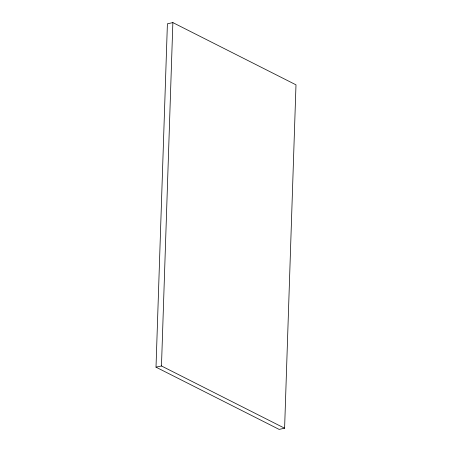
<?xml version="1.0" encoding="UTF-8"?>
<svg xmlns="http://www.w3.org/2000/svg" width="452" height="452" viewBox="0 0 452 452"><rect width="100%" height="100%" fill="white"/><g stroke="black" fill="none" stroke-linecap="round" stroke-linejoin="round"><path stroke-width="0.68" d="M156.008 367.171L167.398 23.798L172.862 22.6L295.992 84.829L284.602 428.202L279.138 429.4L156.008 367.171L161.471 365.973L284.602 428.202M161.471 365.973L172.862 22.6"/></g></svg>
